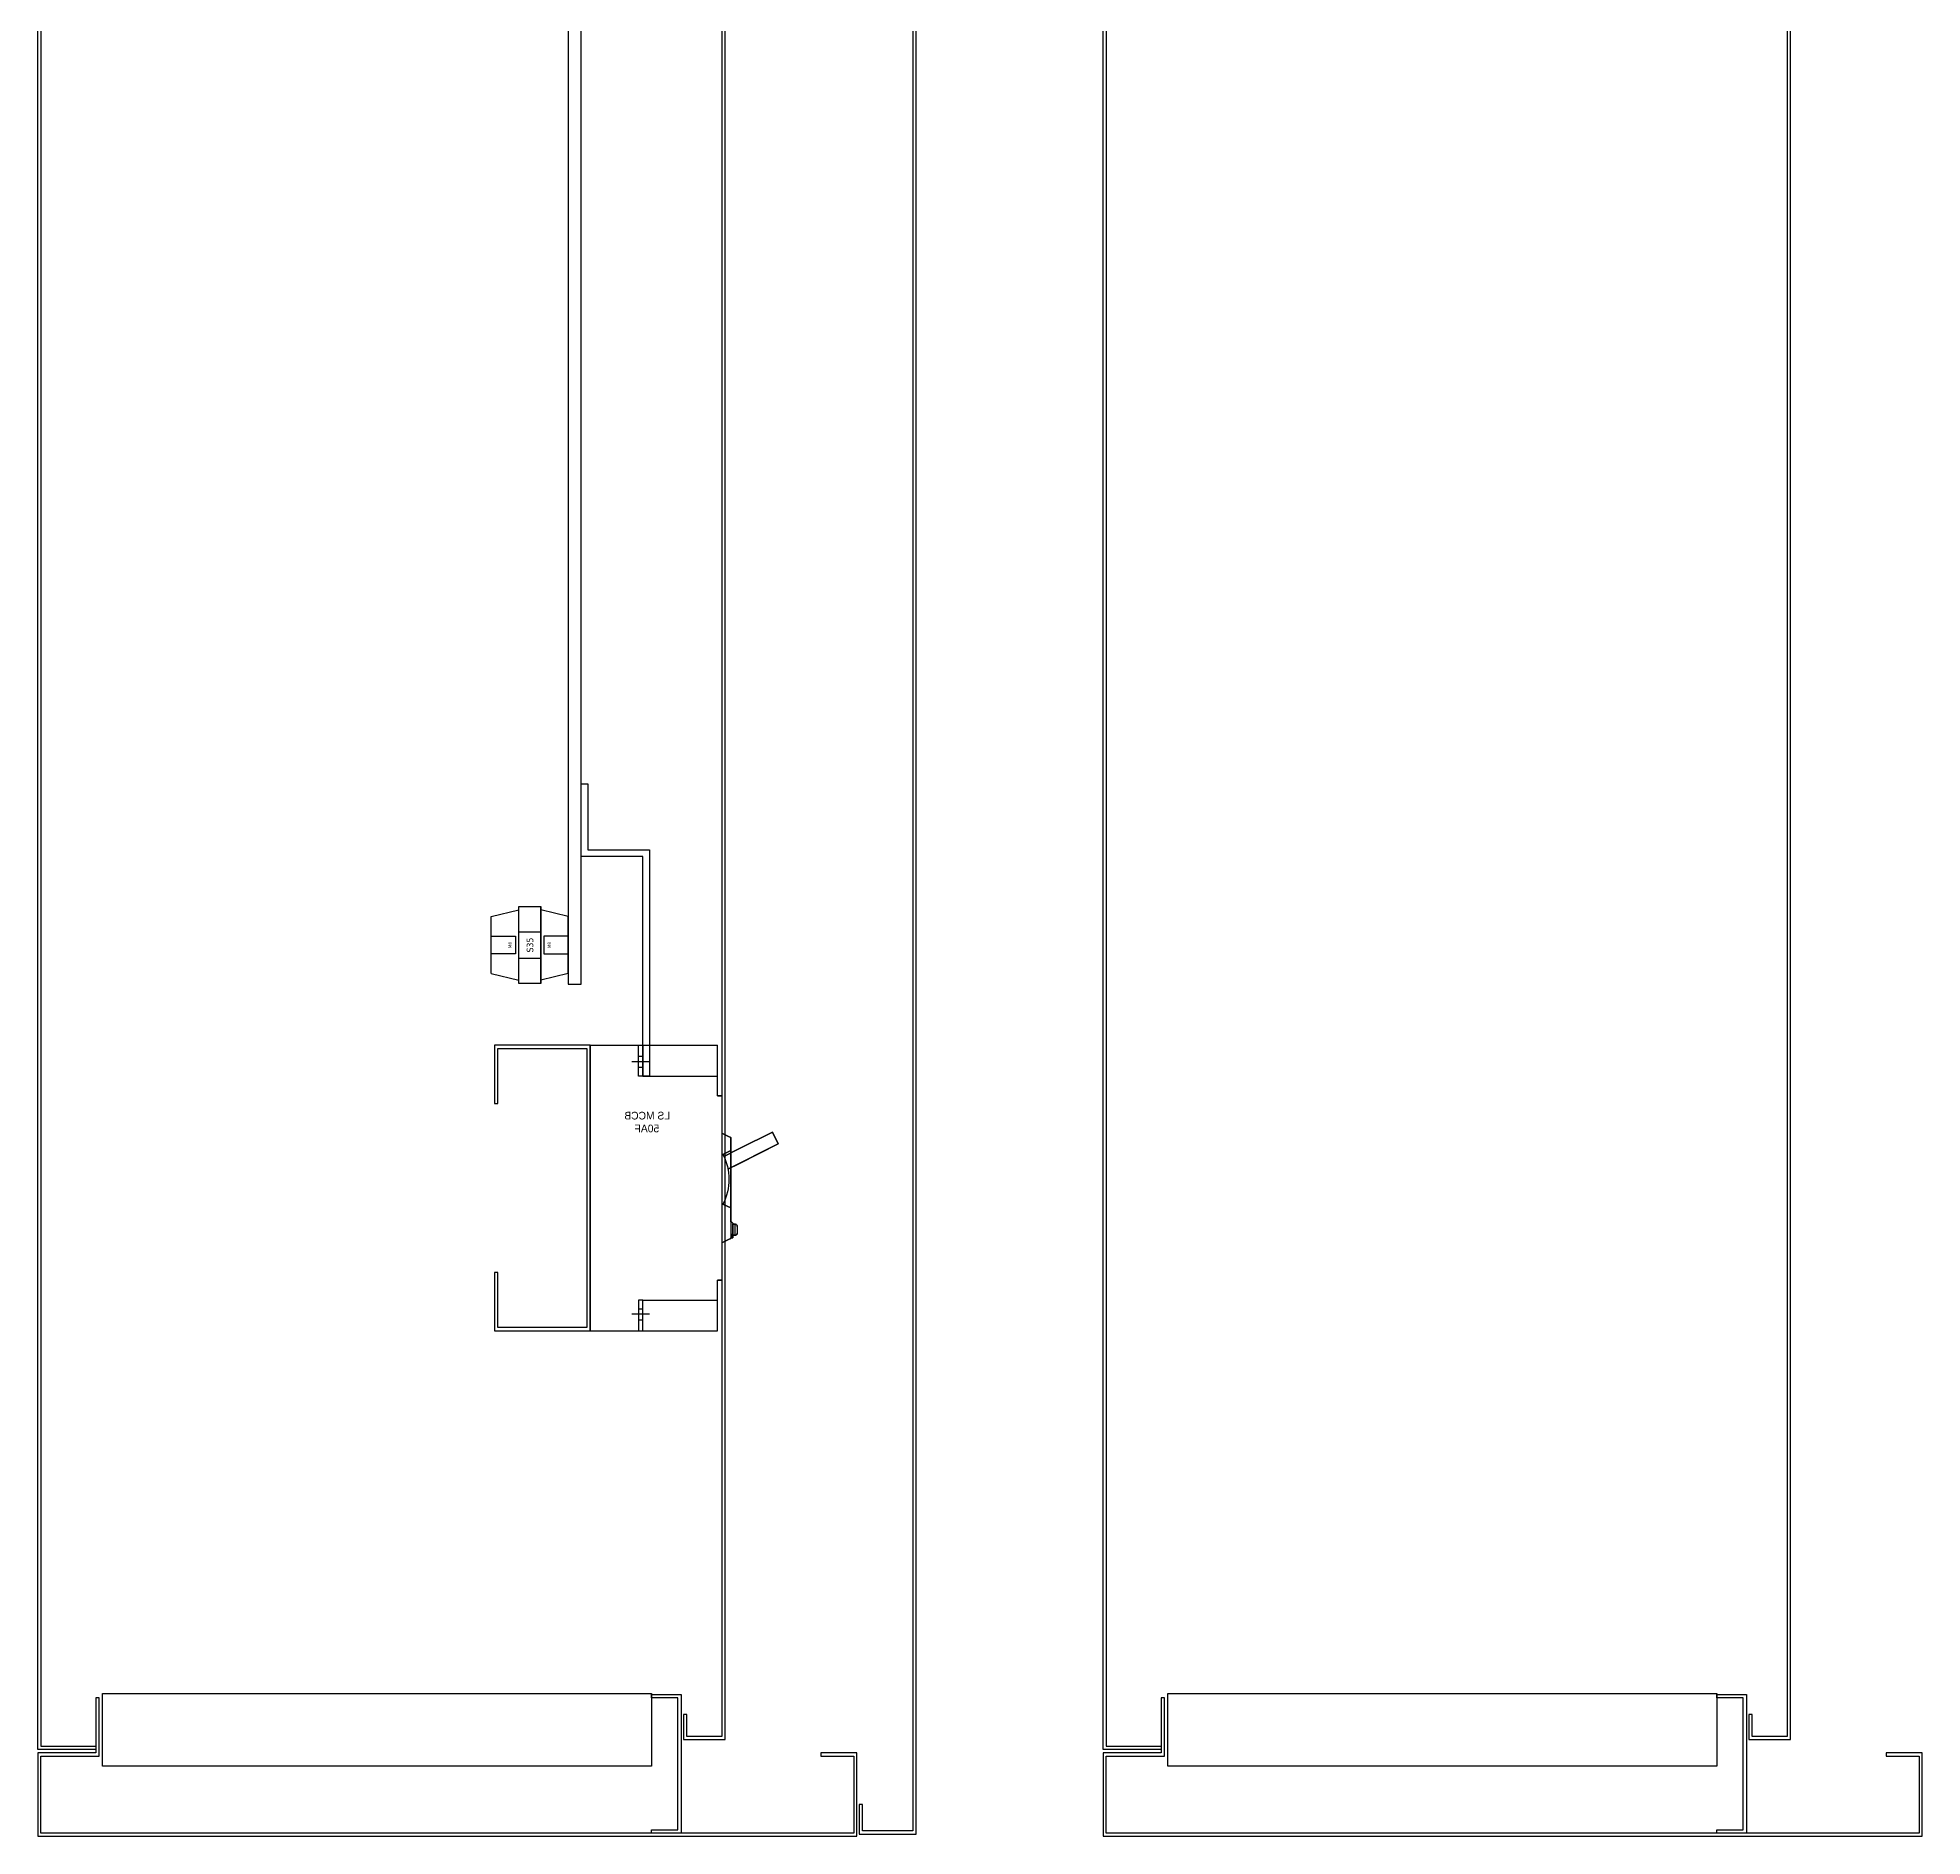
# Model space of a CAD drawing. Header units: millimetres. Extents: x 0 to 5132, y 0 to 3629.
# Drawn here: x 3532 to 4390, y 1838 to 2656 of the extents above; entities that cross this region are included whole.
import ezdxf

# ---------------------------------------------------------------- set-up
doc = ezdxf.new("R2010")
doc.units = ezdxf.units.MM

# ---------------------------------------------------------------- blocks, each defined once
blk = doc.blocks.new('HCC1 LS 50AF')
at = {"color": 7}
for p, q in [((58, 0), (0, 0)), ((0, -23), (0, 0)), ((58, 0), (58, -130)), ((31, -7.5), (39, -7.5)), ((36, -5), (34, -5)), ((34, -14), (0, -14)), ((36, -10), (34, -10)), ((-2, -23), (0, -23)), ((0, -23), (-2, -23)), ((-2, -23), (-2, -40)), ((-27.7, -44.88), (-25, -39.52)), ((-25, -39.52), (-27.7, -44.88)), ((-25, -39.52), (-10, -47.05)), ((-10, -47.05), (-25, -39.52)), ((-6, -42), (-5, -41.5)), ((-5, -41.5), (-6, -42)), ((-6, -80.35), (-6, -42)), ((-6, -42), (-6, -80.35)), ((-2, -40), (-5, -41.5)), ((-5, -41.5), (-2, -40)), ((-2, -40), (-2, -90)), ((-27.7, -44.88), (-4.75, -56.4)), ((-10, -53.77), (-27.7, -44.88)), ((-10, -47.05), (-2.93, -50.6)), ((-2.93, -50.6), (-10, -47.05)), ((-6, -47.94), (-2.5, -49.7)), ((-2.5, -49.7), (-6, -47.94)), ((-4.75, -56.4), (-10, -53.77)), ((-6, -74.06), (-2.5, -72.3)), ((-2.5, -72.3), (-6, -74.06)), ((-9, -82.5), (-9, -85.5)), ((-9, -82.5), (-9, -85.5)), ((-7, -81.5), (-8, -81.5)), ((-8, -86.5), (-8, -81.5)), ((-8, -81.5), (-7, -81.5)), ((-8, -86.5), (-8, -81.5)), ((-7, -86.65), (-7, -81.35)), ((-7, -81.35), (-7, -86.65)), ((-6, -80.35), (-6, -87.65)), ((-6, -80.35), (-6, -87.65)), ((-8, -86.5), (-7, -86.5)), ((-7, -86.5), (-8, -86.5)), ((-6, -86.15), (-7, -86.15)), ((-7, -86.15), (-6, -86.15)), ((-6, -86.18), (-7, -86.18)), ((-7, -86.18), (-6, -86.18)), ((-7, -86.25), (-6, -86.25)), ((-6, -86.25), (-7, -86.25)), ((-6, -86.28), (-7, -86.28)), ((-7, -86.28), (-6, -86.28)), ((-7, -86.31), (-6, -86.31)), ((-6, -86.31), (-7, -86.31)), ((-7, -86.34), (-6, -86.34)), ((-6, -86.34), (-7, -86.34)), ((-7, -86.37), (-6, -86.37)), ((-6, -86.37), (-7, -86.37)), ((-7, -86.41), (-6, -86.41)), ((-6, -86.41), (-7, -86.41)), ((-7, -86.44), (-6, -86.44)), ((-6, -86.44), (-7, -86.44)), ((-7, -86.5), (-6, -86.5)), ((-6, -86.5), (-7, -86.5)), ((-7, -86.53), (-6, -86.53)), ((-6, -86.53), (-7, -86.53)), ((-7, -86.6), (-6, -86.6)), ((-6, -86.6), (-7, -86.6)), ((-6, -86.63), (-7, -86.63)), ((-7, -86.63), (-6, -86.63)), ((-7, -86.65), (-7, -87.65)), ((-7, -87.65), (-7, -86.65)), ((-7, -86.66), (-6, -86.66)), ((-6, -86.66), (-7, -86.66)), ((-7, -86.69), (-6, -86.69)), ((-6, -86.69), (-7, -86.69)), ((-6, -86.72), (-7, -86.72)), ((-7, -86.72), (-6, -86.72)), ((-7, -86.76), (-6, -86.76)), ((-6, -86.76), (-7, -86.76)), ((-6, -86.79), (-7, -86.79)), ((-7, -86.79), (-6, -86.79)), ((-7, -86.82), (-6, -86.82)), ((-6, -86.82), (-7, -86.82)), ((-6, -86.85), (-7, -86.85)), ((-7, -86.85), (-6, -86.85)), ((-7, -86.88), (-6, -86.88)), ((-6, -86.88), (-7, -86.88)), ((-7, -86.92), (-6, -86.92)), ((-6, -86.92), (-7, -86.92)), ((-6, -86.95), (-7, -86.95)), ((-7, -86.95), (-6, -86.95)), ((-6, -86.98), (-7, -86.98)), ((-7, -86.98), (-6, -86.98)), ((-7, -87.01), (-6, -87.01)), ((-6, -87.01), (-7, -87.01)), ((-7, -87.08), (-6, -87.08)), ((-6, -87.08), (-7, -87.08)), ((-7, -87.14), (-6, -87.14)), ((-6, -87.14), (-7, -87.14)), ((-7, -87.17), (-6, -87.17)), ((-6, -87.17), (-7, -87.17)), ((-7, -87.24), (-6, -87.24)), ((-6, -87.24), (-7, -87.24)), ((-7, -87.27), (-6, -87.27)), ((-6, -87.27), (-7, -87.27)), ((-7, -87.3), (-6, -87.3)), ((-6, -87.3), (-7, -87.3)), ((-7, -87.33), (-6, -87.33)), ((-6, -87.33), (-7, -87.33)), ((-7, -87.36), (-6, -87.36)), ((-6, -87.36), (-7, -87.36)), ((-7, -87.43), (-6, -87.43)), ((-6, -87.43), (-7, -87.43)), ((-7, -87.46), (-6, -87.46)), ((-6, -87.46), (-7, -87.46)), ((-7, -87.52), (-6, -87.52)), ((-6, -87.52), (-7, -87.52)), ((-7, -87.55), (-6, -87.55)), ((-6, -87.55), (-7, -87.55)), ((-7, -87.62), (-6, -87.62)), ((-6, -87.62), (-7, -87.62)), ((-6, -87.65), (-7, -87.65)), ((-7, -87.65), (-6, -87.65)), ((-6, -88), (-6, -87.65)), ((-6, -87.65), (-6, -88)), ((-6, -88), (-5, -88.5)), ((-5, -88.5), (-6, -88)), ((-5, -88.5), (-2, -90)), ((-2, -90), (-5, -88.5)), ((-2, -90), (-2, -107)), ((0, -107), (-2, -107)), ((-2, -107), (0, -107)), ((0, -130), (0, -107)), ((34, -116), (0, -116)), ((36, -120), (34, -120)), ((31, -122.5), (39, -122.5)), ((36, -125), (34, -125)), ((58, -130), (0, -130))]:
    blk.add_line(p, q, dxfattribs=at)
for points in [[(36, 0), (34, 0), (34, -14), (36, -14)], [(36, -130), (34, -130), (34, -116), (36, -116)]]:
    blk.add_lwpolyline(points, close=True, dxfattribs=at)
for centre, radius, start, end in [((20, -61), 25.18, 153.33318, 206.66682), ((20, -61), 25.18, 153.33318, 206.66682), ((-6, -81.35), 1, 90, 180), ((-6, -81.35), 1, 90, 180), ((-6, -86.65), 1, 180, 270), ((-6, -86.65), 1, 180, 270)]:
    blk.add_arc(centre, radius, start, end, dxfattribs=at)
for points, knots in [([(-9, -82.5), (-9, -82.35), (-8.97, -82.2), (-8.9, -82.06), (-8.87, -81.99), (-8.82, -81.92), (-8.77, -81.86), (-8.72, -81.8), (-8.65, -81.74), (-8.58, -81.68), (-8.5, -81.63), (-8.42, -81.59), (-8.32, -81.55), (-8.22, -81.52), (-8.11, -81.5), (-8, -81.5)], [0, 0, 0, 0, 0.3287924, 0.3287924, 0.3287924, 0.4957607, 0.4957607, 0.4957607, 0.6613171, 0.6613171, 0.6613171, 0.8268836, 0.8268836, 0.8268836, 1, 1, 1, 1]), ([(-8, -81.5), (-8.22, -81.5), (-8.42, -81.58), (-8.58, -81.68), (-8.65, -81.74), (-8.72, -81.8), (-8.77, -81.86), (-8.82, -81.92), (-8.87, -81.99), (-8.9, -82.06), (-8.97, -82.2), (-9, -82.35), (-9, -82.5)], [0, 0, 0, 0, 0.3386829, 0.3386829, 0.3386829, 0.5042393, 0.5042393, 0.5042393, 0.6712076, 0.6712076, 0.6712076, 1, 1, 1, 1]), ([(-8, -86.5), (-8.22, -86.5), (-8.42, -86.42), (-8.58, -86.32), (-8.65, -86.26), (-8.72, -86.2), (-8.77, -86.14), (-8.82, -86.08), (-8.87, -86.01), (-8.9, -85.94), (-8.97, -85.8), (-9, -85.65), (-9, -85.5)], [0, 0, 0, 0, 0.3386829, 0.3386829, 0.3386829, 0.5042393, 0.5042393, 0.5042393, 0.6712076, 0.6712076, 0.6712076, 1, 1, 1, 1]), ([(-9, -85.5), (-9, -85.65), (-8.97, -85.8), (-8.9, -85.94), (-8.87, -86.01), (-8.82, -86.08), (-8.77, -86.14), (-8.72, -86.2), (-8.65, -86.26), (-8.58, -86.32), (-8.42, -86.42), (-8.22, -86.5), (-8, -86.5)], [0, 0, 0, 0, 0.3287924, 0.3287924, 0.3287924, 0.4957607, 0.4957607, 0.4957607, 0.6613171, 0.6613171, 0.6613171, 1, 1, 1, 1])]:
    blk.add_open_spline(points, degree=3, knots=knots, dxfattribs=at)
at = {"insert": (13.32, -30.29), "char_height": 3.5, "attachment_point": 1}
blk.add_mtext_dynamic_manual_height_columns('\\pi8.285;{\\C1;LS MCCB\\P\\pi13.22;50AF}', width=37.6867, gutter_width=1, heights=[0], dxfattribs=at)
blk = doc.blocks.new('su35-1')
at = {"color": 1}
for p, q in [((-13, 35), (-16, 22.5)), ((-13, 35), (13, 35)), ((13, 35), (16, 22.5)), ((-17.5, 12.5), (-17.5, 22.5)), ((-17.5, 22.5), (17.5, 22.5)), ((-16, 22.5), (16, 22.5)), ((-6, 22.5), (-6, 12.5)), ((6, 22.5), (6, 12.5)), ((17.5, 22.5), (17.5, 12.5)), ((-17.5, 12.5), (17.5, 12.5)), ((17.5, 12.5), (-17.5, 12.5)), ((-16, 12.5), (16, 12.5)), ((-13, 0), (-16, 12.5)), ((13, 0), (16, 12.5)), ((-13, 0), (13, 0))]:
    blk.add_line(p, q, dxfattribs=at)
for points in [[(-4, 35), (4, 35), (4, 24), (-4, 24)], [(-4, 0), (4, 0), (4, 11), (-4, 11)]]:
    blk.add_lwpolyline(points, close=True, dxfattribs=at)
at = {"color": 1, "width": 30.0978, "attachment_point": 5}
for s, insert, char_height in [('{\\fTahoma|b0|i0|c0|p34;M8}', (0, 26.4), 1.5), ('{\\fTahoma|b0|i0|c0|p34;S35}', (0, 17.34), 3), ('{\\fTahoma|b0|i0|c0|p34;M8}', (0, 8.6), 1.5)]:
    blk.add_mtext(s, dxfattribs=dict(at, insert=insert, char_height=char_height))

msp = doc.modelspace()

# ---------------------------------------------------------------- linework, layer by layer
for points in [[(3907.21, 3323.09), (3907.21, 3335.09), (3930.21, 3335.09), (3930.21, 1840.09), (3907.21, 1840.09), (3907.21, 1852.09), (3905.71, 1852.09), (3905.71, 1838.59), (3931.71, 1838.59), (3931.71, 3336.59), (3905.71, 3336.59), (3905.71, 3323.09)], [(3558.21, 3296.59), (3533.21, 3296.59), (3533.21, 1878.59), (3558.21, 1878.59), (3558.21, 1877.09), (3531.71, 1877.09), (3531.71, 3298.09), (3558.21, 3298.09)], [(4043.24, 3296.59), (4018.24, 3296.59), (4018.24, 1878.59), (4043.24, 1878.59), (4043.24, 1877.09), (4016.74, 1877.09), (4016.74, 3298.09), (4043.24, 3298.09)], [(3827.21, 3282.09), (3827.21, 3292.09), (3843.21, 3292.09), (3843.21, 1883.09), (3827.21, 1883.09), (3827.21, 1893.09), (3825.71, 1893.09), (3825.71, 1881.59), (3844.71, 1881.59), (3844.71, 3293.59), (3825.71, 3293.59), (3825.71, 3282.09)], [(4312.24, 3282.09), (4312.24, 3292.09), (4328.24, 3292.09), (4328.24, 1883.09), (4312.24, 1883.09), (4312.24, 1893.09), (4310.74, 1893.09), (4310.74, 1881.59), (4329.74, 1881.59), (4329.74, 3293.59), (4310.74, 3293.59), (4310.74, 3282.09)], [(3888.21, 1874.09), (3903.21, 1874.09), (3903.21, 1839.09), (3533.21, 1839.09), (3533.21, 1874.09), (3559.71, 1874.09), (3559.71, 1900.59), (3558.21, 1900.59), (3558.21, 1875.59), (3531.71, 1875.59), (3531.71, 1837.59), (3904.71, 1837.59), (3904.71, 1875.59), (3888.21, 1875.59)], [(3561.21, 1869.59), (3561.21, 1902.59), (3811.21, 1902.59), (3811.21, 1869.59)], [(3811.21, 1840.59), (3823.21, 1840.59), (3823.21, 1900.59), (3811.21, 1900.59), (3811.21, 1902.09), (3824.71, 1902.09), (3824.71, 1839.09), (3811.21, 1839.09)], [(4373.24, 1874.09), (4388.24, 1874.09), (4388.24, 1839.09), (4018.24, 1839.09), (4018.24, 1874.09), (4044.74, 1874.09), (4044.74, 1900.59), (4043.24, 1900.59), (4043.24, 1875.59), (4016.74, 1875.59), (4016.74, 1837.59), (4389.74, 1837.59), (4389.74, 1875.59), (4373.24, 1875.59)], [(4046.24, 1869.59), (4046.24, 1902.59), (4296.24, 1902.59), (4296.24, 1869.59)], [(4296.24, 1840.59), (4308.24, 1840.59), (4308.24, 1900.59), (4296.24, 1900.59), (4296.24, 1902.09), (4309.74, 1902.09), (4309.74, 1839.09), (4296.24, 1839.09)]]:
    msp.add_lwpolyline(points, close=True)
at = {"color": 1}
for points in [[(3773.21, 2823.59), (3773.21, 2763.59), (3773.21, 2715.59), (3773.21, 2225.54), (3779.21, 2225.54), (3779.21, 2709.59), (3779.21, 2757.59), (3779.21, 2823.59), (3773.21, 2823.59)], [(3782.21, 2316.74), (3782.21, 2286.74), (3810.21, 2286.74), (3810.21, 2183.74), (3807.21, 2183.74), (3807.21, 2283.74), (3779.21, 2283.74), (3779.21, 2316.74), (3782.21, 2316.74)]]:
    msp.add_lwpolyline(points, dxfattribs=at)
at = {"color": 8}
msp.add_lwpolyline([(3739.71, 2094.24), (3739.71, 2067.74), (3783.21, 2067.74), (3783.21, 2197.74), (3739.71, 2197.74), (3739.71, 2171.24), (3741.21, 2171.24), (3741.21, 2196.24), (3781.71, 2196.24), (3781.71, 2069.24), (3741.21, 2069.24), (3741.21, 2094.24)], close=True, dxfattribs=at)

# ---------------------------------------------------------------- block references
at = {"color": 2, "rotation": 90}
msp.add_blockref('su35-1', (3773.21, 2243.36), dxfattribs=at)
at = {"color": 7, "xscale": -1}
msp.add_blockref('HCC1 LS 50AF', (3841.21, 2197.74), dxfattribs=at)

doc.saveas('drawing.dxf')
